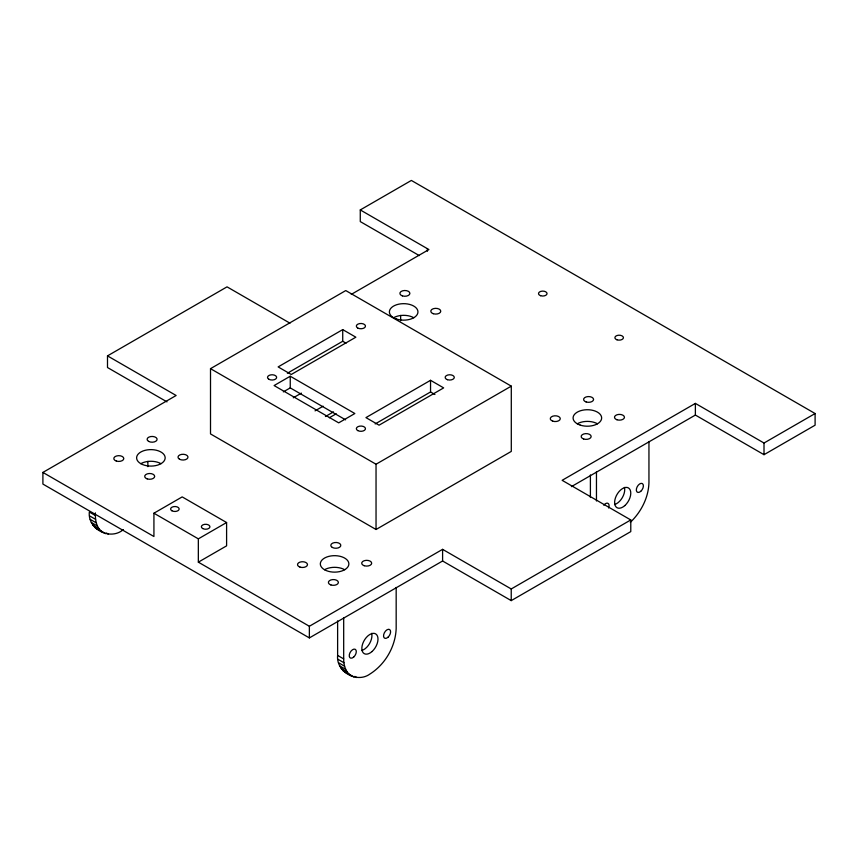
<?xml version="1.0" encoding="UTF-8"?>
<svg xmlns="http://www.w3.org/2000/svg" width="858" height="858" viewBox="0 0 858 858"><rect width="100%" height="100%" fill="white"/><g stroke="black" fill="none" stroke-linecap="round" stroke-linejoin="round"><path stroke-width="1.29" d="M630.308 522.361C641.087 512.087 648.498 497.694 648.948 482.657L648.948 441.505M123.338 529.579C110.339 540.948 87.505 529.236 89.329 512.044L95.388 515.54C95.388 521.889 97.297 529.064 103.067 532.528M166.978 401.876L107.497 367.524L107.497 355.877L227.038 286.851L289.961 323.176M419.294 255.598L360.274 221.589L360.274 209.931L411.368 180.437L815.1 413.535L815.1 425.182L764.006 454.686L695.377 415.058L571.407 486.625M210.51 368.661L345.763 290.572L511.293 386.143L511.293 451.405L376.04 529.493L210.51 433.923L210.51 368.661L376.04 464.232L511.293 386.143M815.1 413.535L764.006 443.028L695.377 403.399L562.14 480.319L630.78 519.948L630.78 531.606L511.229 600.621L442.599 560.993L309.363 637.912L42.9 484.073L42.9 472.426L176.137 395.495L107.497 355.877M351.287 294.38L428.914 249.56L360.274 209.931M342.728 329.611L278.131 366.913L291.259 374.485L355.856 337.194L342.728 329.611L342.728 341.269L287.366 373.241M290.251 376.233L274.099 385.553L338.696 422.855L354.847 413.524L290.251 376.233L290.251 387.891L345.613 419.852M283.322 391.881L290.251 387.891M293.275 397.801L301.383 393.114M315.047 410.864L323.123 406.199M153.925 513.213L182.186 496.9L226.598 522.533L226.598 545.849L198.337 562.162L198.337 538.856L153.925 513.213L153.925 536.518L42.9 472.426M325.429 416.527L333.505 411.861M329.322 417.771L336.239 413.781M430.544 380.309L365.948 417.61L379.064 425.182L443.661 387.891L430.544 380.309L430.544 391.967L375.171 423.938M198.337 538.856L226.598 522.533M198.337 562.162L309.363 626.265L442.599 549.345L511.229 588.963L630.78 519.948M337.623 620.892L337.623 655.405C335.886 671.642 356.735 683.676 369.927 674.045C385.242 664.371 395.452 646.696 396.171 628.592L396.171 587.451M97.018 529.032L99.592 530.158M345.313 672.393L347.898 673.509M342.728 341.269L346.01 343.168M430.544 391.967L434.92 394.498M337.623 655.405L343.683 658.901C343.683 665.24 345.592 672.415 351.372 675.889M89.554 515.873L95.613 519.369M337.848 659.223L343.908 662.719M90.219 519.369L96.278 522.865M338.524 662.73L344.573 666.226M91.323 522.49L97.383 525.986M339.618 665.84L345.677 669.337M92.846 525.171L98.906 528.667M106.489 533.043L108.505 534.212M341.141 668.521L347.2 672.018M354.783 676.394L356.799 677.563M94.755 527.359L105.652 533.655M343.05 670.72L353.946 677.005M764.006 443.028L764.006 454.686M695.377 403.399L695.377 415.058M596.46 471.803L596.46 501.008M590.401 474.946L590.401 497.511M511.229 588.963L511.229 600.621M442.599 549.345L442.599 560.993M427.391 248.616L427.391 251.212M400.643 315.412L400.643 320.72M376.04 464.232L376.04 529.493M343.683 617.749L343.683 658.901M309.363 626.265L309.363 637.912M147.866 461.347L147.866 466.655M95.388 512.891L95.388 515.54M140.809 463.685A14.275 8.237 0 0 0 164.682 459.985A14.275 8.237 0 0 0 147.201 449.892A14.275 8.237 0 0 0 140.809 463.685A14.275 8.237 0 0 1 160.993 463.685M393.586 317.739A14.275 8.237 0 0 1 413.771 317.739M324.506 569.733A14.275 8.237 0 0 0 348.38 566.044A14.275 8.237 0 0 0 330.898 555.952A14.275 8.237 0 0 0 324.506 569.733A14.275 8.237 0 0 1 344.691 569.733M577.284 423.798A14.275 8.237 0 0 1 597.468 423.798M371.664 633.333A11.422 6.596 -60 0 1 361.776 650.461M603.775 505.201A4.998 2.885 -60 0 1 608.043 503.389A4.998 2.885 -60 0 1 608.601 507.99M624.442 487.398A11.422 6.596 -60 0 1 614.553 504.525M540.626 295.71A4.279 2.477 0 0 0 547.039 293.565A4.279 2.477 0 0 0 540.626 291.43A4.279 2.477 0 0 0 540.626 295.71M617.009 339.811A4.279 2.477 0 0 0 623.434 337.666A4.279 2.477 0 0 0 617.009 335.532A4.279 2.477 0 0 0 617.009 339.811M116.302 461.046A4.998 2.885 0 0 0 123.799 458.547A4.998 2.885 0 0 0 116.302 456.048A4.998 2.885 0 0 0 116.302 461.046M148.573 441.366A4.998 2.885 0 0 0 156.939 440.068A4.998 2.885 0 0 0 150.815 436.54A4.998 2.885 0 0 0 148.573 441.366M147.19 478.882A4.998 2.885 0 0 0 154.687 476.383A4.998 2.885 0 0 0 147.19 473.884A4.998 2.885 0 0 0 147.19 478.882M179.461 459.191A4.998 2.885 0 0 0 187.816 457.904A4.998 2.885 0 0 0 181.703 454.365A4.998 2.885 0 0 0 179.461 459.191M402.391 295.881A4.998 2.885 0 0 0 409.888 293.382A4.998 2.885 0 0 0 402.391 290.883A4.998 2.885 0 0 0 402.391 295.881M433.279 313.706A4.998 2.885 0 0 0 440.765 311.218A4.998 2.885 0 0 0 433.279 308.719A4.998 2.885 0 0 0 433.279 313.706M396.535 319.047A14.275 8.237 0 0 0 417.953 311.915A14.275 8.237 0 0 0 396.535 304.772A14.275 8.237 0 0 0 396.535 319.047M364.2 565.712A4.998 2.885 0 0 0 371.686 563.213A4.998 2.885 0 0 0 364.2 560.714A4.998 2.885 0 0 0 364.2 565.712M330.888 584.942A4.998 2.885 0 0 0 338.384 582.443A4.998 2.885 0 0 0 330.888 579.944A4.998 2.885 0 0 0 330.888 584.942M332.271 547.415A4.998 2.885 0 0 0 340.637 546.128A4.998 2.885 0 0 0 334.513 542.588A4.998 2.885 0 0 0 332.271 547.415M300 567.106A4.998 2.885 0 0 0 307.496 564.607A4.998 2.885 0 0 0 300 562.108A4.998 2.885 0 0 0 300 567.106M616.977 419.766A4.998 2.885 0 0 0 624.463 417.267A4.998 2.885 0 0 0 616.977 414.768A4.998 2.885 0 0 0 616.977 419.766M583.665 438.996A4.998 2.885 0 0 0 591.162 436.497A4.998 2.885 0 0 0 583.665 433.998A4.998 2.885 0 0 0 583.665 438.996M586.089 401.941A4.998 2.885 0 0 0 593.586 399.442A4.998 2.885 0 0 0 586.089 396.943A4.998 2.885 0 0 0 586.089 401.941M552.777 421.171A4.998 2.885 0 0 0 560.274 418.672A4.998 2.885 0 0 0 552.777 416.173A4.998 2.885 0 0 0 552.777 421.171M580.233 425.107A14.275 8.237 0 0 0 601.651 417.975A14.275 8.237 0 0 0 580.233 410.832A14.275 8.237 0 0 0 580.233 425.107M171.857 510.746A4.279 2.477 0 0 0 179.022 509.631A4.279 2.477 0 0 0 173.777 506.606A4.279 2.477 0 0 0 171.857 510.746M202.617 528.507A4.279 2.477 0 0 0 209.781 527.391A4.279 2.477 0 0 0 204.536 524.367A4.279 2.477 0 0 0 202.617 528.507M268.854 379.268A4.569 2.638 0 0 0 276.49 378.078A4.569 2.638 0 0 0 270.892 374.849A4.569 2.638 0 0 0 268.854 379.268M357.668 327.981A4.569 2.638 0 0 0 365.315 326.801A4.569 2.638 0 0 0 359.716 323.573A4.569 2.638 0 0 0 357.668 327.981M357.668 430.544A4.569 2.638 0 0 0 365.315 429.365A4.569 2.638 0 0 0 359.716 426.136A4.569 2.638 0 0 0 357.668 430.544M447.436 379.686A4.569 2.638 0 0 0 454.29 377.402A4.569 2.638 0 0 0 447.436 375.118A4.569 2.638 0 0 0 447.436 379.686M372.018 651.544A11.422 6.596 -60 0 0 375.632 633.858A11.422 6.596 -60 0 0 362.119 645.838A11.422 6.596 -60 0 0 372.018 651.544M387.998 637.247A4.998 2.885 -60 0 0 389.586 629.515A4.998 2.885 -60 0 0 383.665 634.748A4.998 2.885 -60 0 0 387.998 637.247M353.678 657.067A4.998 2.885 -60 0 0 355.266 649.324A4.998 2.885 -60 0 0 349.356 654.568A4.998 2.885 -60 0 0 353.678 657.067M624.796 505.609A11.422 6.596 -60 0 0 628.41 487.912A11.422 6.596 -60 0 0 614.896 499.892A11.422 6.596 -60 0 0 624.796 505.609M640.776 491.312A4.998 2.885 -60 0 0 642.352 483.569A4.998 2.885 -60 0 0 636.443 488.813A4.998 2.885 -60 0 0 640.776 491.312"/></g></svg>
